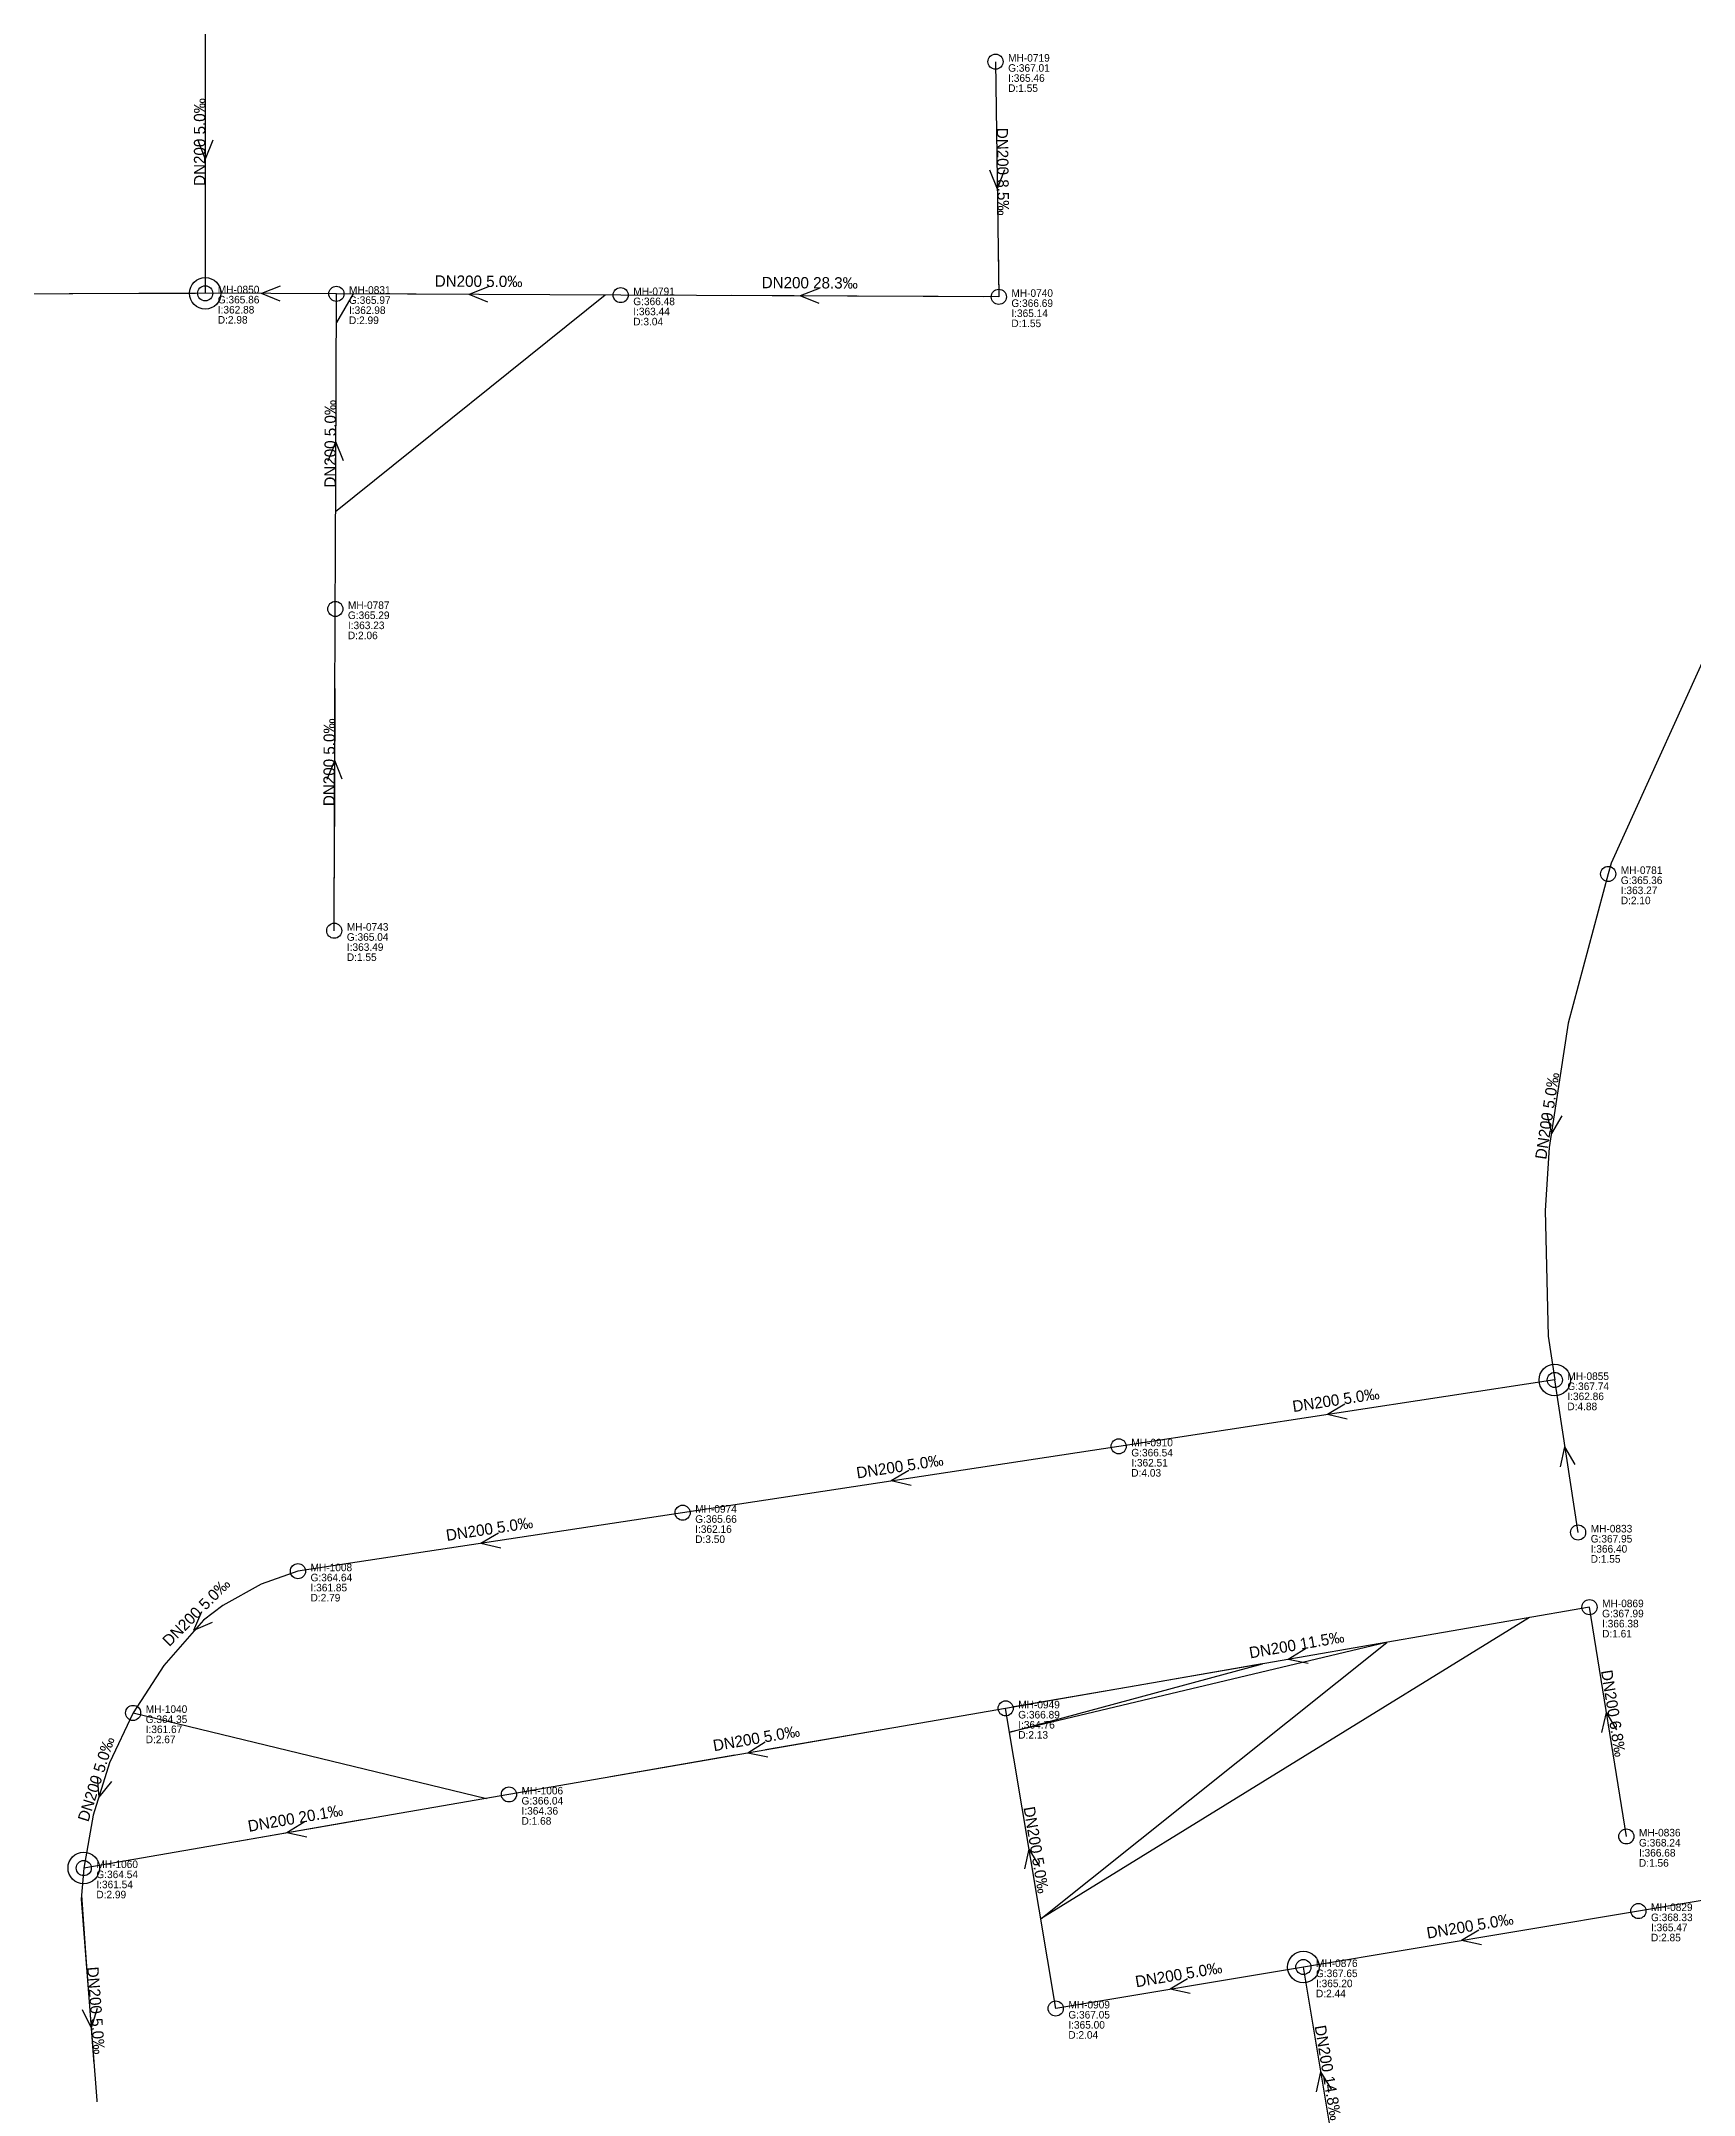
# Model space of a CAD drawing. Header units: metres. Extents: x 449913 to 451990, y 2566939 to 2570822.
# Drawn here: x 451345.2 to 451607.4, y 2568821.7 to 2569147.5 of the extents above; entities that cross this region are included whole.
import ezdxf
from ezdxf.enums import TextEntityAlignment as Align

# ---------------------------------------------------------------- set-up
doc = ezdxf.new("R2010")
doc.units = ezdxf.units.M
for name, color, linetype in [('SEW-DROP', 6, 'Continuous'), ('SEW-LABEL', 2, 'Continuous'), ('SEW-MH', 7, 'Continuous'), ('SEW-MH-LABEL', 8, 'Continuous'), ('SEW-PIPE-DN200', 3, 'Continuous'), ('SEW-RIDER', 8, 'Continuous')]:
    doc.layers.add(name, color=color, linetype=linetype)

msp = doc.modelspace()

# ---------------------------------------------------------------- linework, layer by layer
at = {"layer": 'SEW-DROP'}
for centre in [(451371.2, 2569107.51), (451585.36, 2568935.13), (451351.93, 2568857.7), (451545.47, 2568842)]:
    msp.add_circle(centre, 2.5, dxfattribs=at)
at = {"layer": 'SEW-LABEL'}
for p, q in [((451370.01, 2569131.81), (451371.21, 2569128.81)), ((451372.41, 2569131.81), (451371.21, 2569128.81)), ((451495.66, 2569127.09), (451496.9, 2569124.1)), ((451498.06, 2569127.12), (451496.9, 2569124.1)), ((451383.12, 2569108.67), (451380.11, 2569107.48)), ((451416.08, 2569108.53), (451413.08, 2569107.34)), ((451468.64, 2569108.28), (451465.63, 2569107.09)), ((451383.11, 2569106.27), (451380.11, 2569107.48)), ((451416.07, 2569106.13), (451413.08, 2569107.34)), ((451468.63, 2569105.88), (451465.63, 2569107.09)), ((451390.73, 2569080.94), (451391.94, 2569083.94)), ((451393.13, 2569080.94), (451391.94, 2569083.94)), ((451390.56, 2569030.42), (451391.77, 2569033.42)), ((451392.96, 2569030.42), (451391.77, 2569033.42)), ((451584.09, 2568977.37), (451584.82, 2568974.22)), ((451586.46, 2568977.01), (451584.82, 2568974.22)), ((451552.06, 2568931.28), (451549.28, 2568929.64)), ((451552.43, 2568928.91), (451549.28, 2568929.64)), ((451586.25, 2568921.37), (451586.98, 2568924.52)), ((451588.62, 2568921.73), (451586.98, 2568924.52)), ((451482.86, 2568920.75), (451480.08, 2568919.11)), ((451483.22, 2568918.38), (451480.08, 2568919.11)), ((451417.74, 2568910.84), (451414.96, 2568909.21)), ((451418.1, 2568908.47), (451414.96, 2568909.21)), ((451370.63, 2568898.37), (451369.36, 2568895.4)), ((451372.33, 2568896.68), (451369.36, 2568895.4)), ((451545.82, 2568892.49), (451543.07, 2568890.8)), ((451546.23, 2568890.13), (451543.07, 2568890.8)), ((451592.85, 2568879.23), (451593.56, 2568882.38)), ((451595.22, 2568879.61), (451593.56, 2568882.38)), ((451460.08, 2568877.65), (451457.33, 2568875.95)), ((451460.49, 2568875.28), (451457.33, 2568875.95)), ((451354.06, 2568872.14), (451354.3, 2568868.92)), ((451356.35, 2568871.42), (451354.3, 2568868.92)), ((451386.93, 2568864.98), (451384.18, 2568863.28)), ((451387.34, 2568862.61), (451384.18, 2568863.28)), ((451501.26, 2568857.56), (451501.95, 2568860.71)), ((451503.63, 2568857.95), (451501.95, 2568860.71)), ((451573.33, 2568847.87), (451570.57, 2568846.19)), ((451573.73, 2568845.5), (451570.57, 2568846.19)), ((451527.1, 2568840.15), (451524.34, 2568838.47)), ((451527.5, 2568837.78), (451524.34, 2568838.47)), ((451351.68, 2568835.24), (451353.11, 2568832.34)), ((451354.08, 2568835.43), (451353.11, 2568832.34)), ((451547.56, 2568822.22), (451548.25, 2568825.37)), ((451549.93, 2568822.61), (451548.25, 2568825.37))]:
    msp.add_line(p, q, dxfattribs=at)
at = {"layer": 'SEW-MH'}
for centre in [(451496.62, 2569144.26), (451371.2, 2569107.51), (451392.02, 2569107.44), (451437.13, 2569107.23), (451497.13, 2569106.95), (451391.85, 2569057.44), (451593.84, 2569015.4), (451391.68, 2569006.4), (451585.36, 2568935.13), (451516.16, 2568924.6), (451446.96, 2568914.07), (451589.06, 2568910.94), (451385.92, 2568904.79), (451590.87, 2568899.08), (451359.76, 2568882.31), (451498.22, 2568883.03), (451419.4, 2568869.38), (451596.72, 2568862.72), (451351.93, 2568857.7), (451598.63, 2568850.88), (451545.47, 2568842), (451506.17, 2568835.43)]:
    msp.add_circle(centre, 1.2, dxfattribs=at)
at = {"layer": 'SEW-PIPE-DN200'}
for points in [[(451371.21, 2569153.12), (451371.2, 2569107.51)], [(451496.62, 2569144.26), (451497.13, 2569106.95), (451497.13, 2569106.95)], [(451371.2, 2569107.51), (451287.09, 2569107.11)], [(451392.02, 2569107.44), (451371.2, 2569107.51)], [(451391.85, 2569057.44), (451391.88, 2569065.51), (451392.02, 2569107.44)], [(451437.13, 2569107.23), (451392.02, 2569107.44)], [(451497.13, 2569106.95), (451437.13, 2569107.23)], [(451631.18, 2569097.26), (451611.83, 2569055.69), (451594.3, 2569017.12), (451593.84, 2569015.4)], [(451391.68, 2569006.4), (451391.85, 2569057.44)], [(451593.84, 2569015.4), (451587.5, 2568991.73), (451584.48, 2568971.99), (451583.84, 2568962.02), (451584.31, 2568942.06), (451585.36, 2568935.13)], [(451585.36, 2568935.13), (451516.16, 2568924.6)], [(451589.06, 2568910.94), (451585.36, 2568935.13)], [(451516.16, 2568924.6), (451446.96, 2568914.07)], [(451446.96, 2568914.07), (451385.92, 2568904.79)], [(451385.92, 2568904.79), (451380.08, 2568902.71), (451374, 2568899.34), (451370.91, 2568897.03), (451364.66, 2568889.85), (451359.76, 2568882.31)], [(451590.87, 2568899.08), (451498.22, 2568883.03)], [(451596.72, 2568862.72), (451590.87, 2568899.08)], [(451359.76, 2568882.31), (451359.76, 2568882.31), (451356.04, 2568874.41), (451353.4, 2568866.1), (451351.93, 2568857.7)], [(451498.22, 2568883.03), (451419.4, 2568869.38)], [(451506.17, 2568835.43), (451498.22, 2568883.03)], [(451419.4, 2568869.38), (451351.93, 2568857.7)], [(451675.06, 2568863.64), (451643.39, 2568858.35), (451598.63, 2568850.88)], [(451351.93, 2568857.7), (451351.54, 2568852.75), (451354.83, 2568809.98)], [(451598.63, 2568850.88), (451545.47, 2568842)], [(451545.47, 2568842), (451506.17, 2568835.43)], [(451551.52, 2568805.79), (451545.47, 2568842)]]:
    msp.add_lwpolyline(points, dxfattribs=at)
at = {"layer": 'SEW-RIDER'}
for points in [[(451497.02, 2569114.84), (451497.13, 2569106.95), (451497.13, 2569106.95)], [(451369.66, 2569107.5), (451349.66, 2569107.41), (451349.64, 2569107.41)], [(451434.68, 2569107.24), (451434.66, 2569107.24), (451391.9, 2569072.87)], [(451414.66, 2569107.33), (451394.66, 2569107.43), (451392.01, 2569102.89)], [(451474.68, 2569107.05), (451474.66, 2569107.05), (451454.68, 2569107.15)], [(451494.68, 2569106.96), (451487.53, 2569106.99), (451474.89, 2569107.05)], [(451391.85, 2569057.89), (451391.85, 2569057.96), (451391.85, 2569058.02)], [(451391.75, 2569028.02), (451391.75, 2569028.09), (451391.81, 2569044.74)], [(451391.81, 2569044.8), (451391.81, 2569044.87)], [(451391.72, 2569017.89), (451391.75, 2569027.89), (451391.75, 2569027.96)], [(451391.71, 2569014.74), (451391.71, 2569014.8), (451391.71, 2569014.87)], [(451581.35, 2568897.43), (451503.8, 2568849.63), (451558.69, 2568893.5)], [(451558.66, 2568893.5), (451498.86, 2568879.24), (451538.99, 2568890.09)], [(451538.95, 2568890.09), (451519.25, 2568886.67), (451499.54, 2568883.26)], [(451359.76, 2568882.31), (451415.82, 2568868.76), (451415.79, 2568868.76)], [(451479.83, 2568879.85), (451474.94, 2568879), (451460.13, 2568876.44)], [(451455.24, 2568875.59), (451435.53, 2568872.18), (451435.49, 2568872.17)], [(451396.12, 2568865.35), (451396.08, 2568865.34), (451376.38, 2568861.93)], [(451351.59, 2568853.42), (451352.25, 2568843.5), (451353.55, 2568826.64)]]:
    msp.add_lwpolyline(points, dxfattribs=at)

# ---------------------------------------------------------------- texts
at = {"layer": 'SEW-LABEL'}
for s, rotation, p in [('DN200 5.0‰', 89.991, (451371.21, 2569131.51)), ('DN200 8.5‰', -89.2193, (451496.88, 2569126.8)), ('DN200 5.0‰', 359.7313, (451414.58, 2569108.53)), ('DN200 28.3‰', 359.7313, (451467.13, 2569108.29)), ('DN200 5.0‰', 89.8054, (451391.94, 2569083.64)), ('DN200 5.0‰', 89.8053, (451391.77, 2569033.12)), ('DN200 5.0‰', 81.3086, (451585.05, 2568976.9)), ('DN200 5.0‰', 8.6502, (451550.76, 2568931.07)), ('DN200 5.0‰', 8.6502, (451481.56, 2568920.54)), ('DN200 5.0‰', 8.6502, (451416.44, 2568910.63)), ('DN200 5.0‰', 45.1556, (451370.42, 2568897.66)), ('DN200 11.5‰', 9.8246, (451544.55, 2568892.25)), ('DN200 6.8‰', 279.1467, (451593.8, 2568882.1)), ('DN200 5.0‰', 9.8246, (451458.81, 2568877.41)), ('DN200 5.0‰', 72.3727, (451354.75, 2568871.55)), ('DN200 20.1‰', 9.8246, (451385.66, 2568864.74)), ('DN200 5.0‰', 279.4821, (451502.2, 2568860.43)), ('DN200 5.0‰', 9.4824, (451572.05, 2568847.64)), ('DN200 5.0‰', -85.6034, (451352.99, 2568835.04)), ('DN200 5.0‰', 9.4824, (451525.82, 2568839.92)), ('DN200 14.8‰', 279.4825, (451548.5, 2568825.09))]:
    msp.add_text(s, height=1.8, rotation=rotation, dxfattribs=at).set_placement(p, align=Align.CENTER)
at = {"layer": 'SEW-MH-LABEL'}
for s, p in [('MH-0719', (451498.62, 2569144.26)), ('G:367.01', (451498.62, 2569142.66)), ('D:1.55', (451498.62, 2569139.46)), ('I:365.46', (451498.62, 2569141.06)), ('MH-0850', (451373.2, 2569107.51)), ('MH-0831', (451394.02, 2569107.44)), ('MH-0791', (451439.13, 2569107.23)), ('MH-0740', (451499.13, 2569106.95)), ('G:365.86', (451373.2, 2569105.91)), ('I:362.88', (451373.2, 2569104.31)), ('G:365.97', (451394.02, 2569105.84)), ('I:362.98', (451394.02, 2569104.24)), ('G:366.48', (451439.13, 2569105.63)), ('I:363.44', (451439.13, 2569104.03)), ('G:366.69', (451499.13, 2569105.35)), ('I:365.14', (451499.13, 2569103.75)), ('D:2.98', (451373.2, 2569102.71)), ('D:2.99', (451394.02, 2569102.64)), ('D:3.04', (451439.13, 2569102.43)), ('D:1.55', (451499.13, 2569102.15)), ('G:365.29', (451393.85, 2569055.84)), ('MH-0787', (451393.85, 2569057.44)), ('D:2.06', (451393.85, 2569052.64)), ('I:363.23', (451393.85, 2569054.24)), ('G:365.36', (451595.84, 2569013.8)), ('MH-0781', (451595.84, 2569015.4)), ('D:2.10', (451595.84, 2569010.6)), ('I:363.27', (451595.84, 2569012.2)), ('MH-0743', (451393.68, 2569006.4)), ('G:365.04', (451393.68, 2569004.8)), ('I:363.49', (451393.68, 2569003.2)), ('D:1.55', (451393.68, 2569001.6)), ('MH-0855', (451587.36, 2568935.13)), ('G:367.74', (451587.36, 2568933.53)), ('I:362.86', (451587.36, 2568931.93)), ('D:4.88', (451587.36, 2568930.33)), ('MH-0910', (451518.16, 2568924.6)), ('G:366.54', (451518.16, 2568923)), ('I:362.51', (451518.16, 2568921.4)), ('D:4.03', (451518.16, 2568919.8)), ('G:365.66', (451448.96, 2568912.47)), ('MH-0974', (451448.96, 2568914.07)), ('D:3.50', (451448.96, 2568909.27)), ('I:362.16', (451448.96, 2568910.87)), ('G:367.95', (451591.06, 2568909.34)), ('MH-0833', (451591.06, 2568910.94)), ('D:1.55', (451591.06, 2568906.14)), ('I:366.40', (451591.06, 2568907.74)), ('G:364.64', (451387.92, 2568903.19)), ('MH-1008', (451387.92, 2568904.79)), ('I:361.85', (451387.92, 2568901.59)), ('D:2.79', (451387.92, 2568899.99)), ('MH-0869', (451592.87, 2568899.08)), ('G:367.99', (451592.87, 2568897.48)), ('I:366.38', (451592.87, 2568895.88)), ('D:1.61', (451592.87, 2568894.28)), ('MH-1040', (451361.76, 2568882.31)), ('MH-0949', (451500.22, 2568883.03)), ('G:364.35', (451361.76, 2568880.71)), ('I:361.67', (451361.76, 2568879.11)), ('G:366.89', (451500.22, 2568881.43)), ('I:364.76', (451500.22, 2568879.83)), ('D:2.67', (451361.76, 2568877.51)), ('D:2.13', (451500.22, 2568878.23)), ('MH-1006', (451421.4, 2568869.38)), ('G:366.04', (451421.4, 2568867.78)), ('I:364.36', (451421.4, 2568866.18)), ('D:1.68', (451421.4, 2568864.58)), ('MH-0836', (451598.72, 2568862.72)), ('G:368.24', (451598.72, 2568861.12)), ('I:366.68', (451598.72, 2568859.52)), ('G:364.54', (451353.93, 2568856.1)), ('MH-1060', (451353.93, 2568857.7)), ('D:1.56', (451598.72, 2568857.92)), ('D:2.99', (451353.93, 2568852.9)), ('I:361.54', (451353.93, 2568854.5)), ('MH-0829', (451600.63, 2568850.88)), ('G:368.33', (451600.63, 2568849.28)), ('I:365.47', (451600.63, 2568847.68)), ('D:2.85', (451600.63, 2568846.08)), ('G:367.65', (451547.47, 2568840.4)), ('MH-0876', (451547.47, 2568842)), ('D:2.44', (451547.47, 2568837.2)), ('I:365.20', (451547.47, 2568838.8)), ('G:367.05', (451508.17, 2568833.83)), ('MH-0909', (451508.17, 2568835.43)), ('D:2.04', (451508.17, 2568830.63)), ('I:365.00', (451508.17, 2568832.23))]:
    msp.add_text(s, height=1.2, dxfattribs=at).set_placement(p)

doc.saveas('drawing.dxf')
